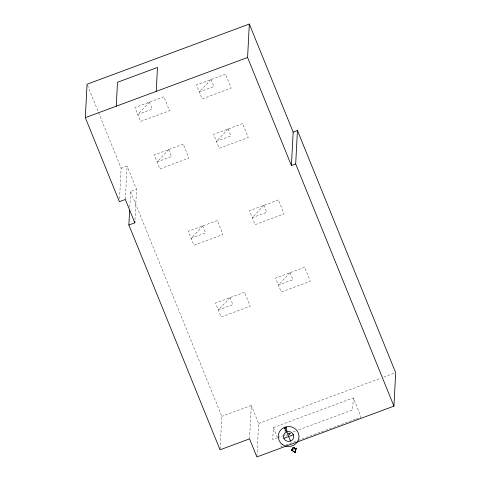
<?xml version="1.0" encoding="UTF-8"?>
<svg xmlns="http://www.w3.org/2000/svg" width="481" height="481" viewBox="0 0 481 481"><rect width="100%" height="100%" fill="white"/><g stroke="black" fill="none" stroke-linecap="round" stroke-linejoin="round"><path stroke-width="0.36" stroke-dasharray="2.4 1.8" d="M119.547 198.695L121.146 168.224L87.35 84.909M125.343 199.465L127.092 166.017L121.146 168.224M129.798 207.179L130.616 191.57L136.568 189.364L127.092 166.017M134.969 219.841L136.568 189.364M220.088 449.062L221.801 416.36L130.616 191.57M249.549 438.864L251.304 405.417L221.801 416.36M256.926 456.204L258.64 423.502L251.304 405.417M356.193 418.939L361.105 417.123L353.301 397.895L273.358 427.537L272.733 439.49L276.942 437.932M289.34 434.451L289.364 434.066L290.951 433.477L291.227 434.163L289.64 434.752L289.364 434.066M353.301 397.895L352.675 409.848L296.573 430.651M287.44 435.161L288.901 434.012L291.227 434.163M258.64 423.502L380.928 378.162M383.736 377.116L394.282 373.208M277.639 437.668L282.551 435.852M283.249 435.588L286.76 434.289M287.458 434.03L290.265 432.99M293.067 431.95L295.875 430.91M282.563 446.242L281.157 446.765L280.044 444.017M286.069 444.943L288.871 443.903M289.574 443.644L297.288 440.782M297.992 440.524L355.489 419.204M290.368 433.441L288.624 433.321L288.901 434.012M286.189 435.239L286.466 435.93M273.358 427.537L277.26 437.151M149.417 102.14L137.74 114.496L152.249 109.115L149.417 102.14M210.985 79.569L199.308 91.925L213.811 86.544L210.985 79.569M168.759 149.585L157.083 161.935L171.591 156.559L168.759 149.585M228.09 128.968L216.414 141.324L230.922 135.943L228.09 128.968M202.772 225.914L191.101 238.269L205.603 232.894L202.772 225.914M263.913 205.321L252.236 217.677L266.739 212.301L263.913 205.321M230.02 297.625L218.344 309.98L232.846 304.605L230.02 297.625M290.091 272.691L278.415 285.047L292.917 279.665L290.091 272.691M163.919 96.759L134.914 107.516L140.572 121.471L169.583 110.714L163.919 96.759M225.487 74.188L196.476 84.945L202.14 98.9L231.145 88.143L225.487 74.188M183.261 144.204L154.257 154.96L159.914 168.915L188.925 158.159L183.261 144.204M242.592 123.587L213.588 134.343L219.246 148.298L248.256 137.542L242.592 123.587M217.28 220.538L188.269 231.295L193.927 245.25L222.937 234.494L217.28 220.538M278.415 199.946L249.405 210.702L255.068 224.651L284.073 213.901L278.415 199.946M304.593 267.31L275.583 278.066L281.247 292.021L310.251 281.265L304.593 267.31M244.522 292.25L215.512 303.006L221.176 316.961L250.18 306.205L244.522 292.25"/><path stroke-width="0.72" d="M297.444 130.507L395.683 372.691L393.933 406.138L256.884 456.95L249.549 438.864L220.045 449.807L128.866 225.018L134.812 222.811L125.343 199.465L119.39 201.671L85.317 117.665L87.067 84.217L249.332 24.05L293.163 132.095L291.408 165.542L295.689 163.955L297.444 130.507L293.163 132.095M116.246 106.193L117.496 82.281L157.473 67.46L156.217 91.372M128.866 225.018L129.642 210.155M134.812 222.811L134.89 221.326M291.408 165.542L247.583 57.498L249.332 24.05M296.158 448.34L295.13 452.549L291.402 450.102L293.001 449.302L292.49 448.051L294.077 447.468C293.566 450.679 298.731 446.891 294.582 448.713M291.402 450.102L292.989 449.519L292.49 448.051M294.576 448.929L294.077 447.468M295.13 452.549L296.17 448.124M85.317 117.665L247.583 57.498M283.826 438.281L293.416 434.728M292.478 448.268L294.065 447.679M291.414 449.891L295.142 452.338M295.689 163.955L393.933 406.138M286.748 431.89A5.147 4.942 3 0 1 293.705 437.271A5.147 4.942 3 0 1 285.407 440.349A5.147 4.942 3 0 1 286.748 431.89L290.494 441.113M286.442 427.441L284.163 428.288L284.397 428.866L285.125 428.595L285.84 430.351L285.113 430.621L285.329 431.162L287.085 431.03L285.967 428.282L286.676 428.024L286.442 427.441M282.137 444.258A10.384 9.969 3 0 0 298.881 438.053A10.384 9.969 3 0 0 284.848 427.2A10.384 9.969 3 0 0 282.137 444.258"/></g></svg>
